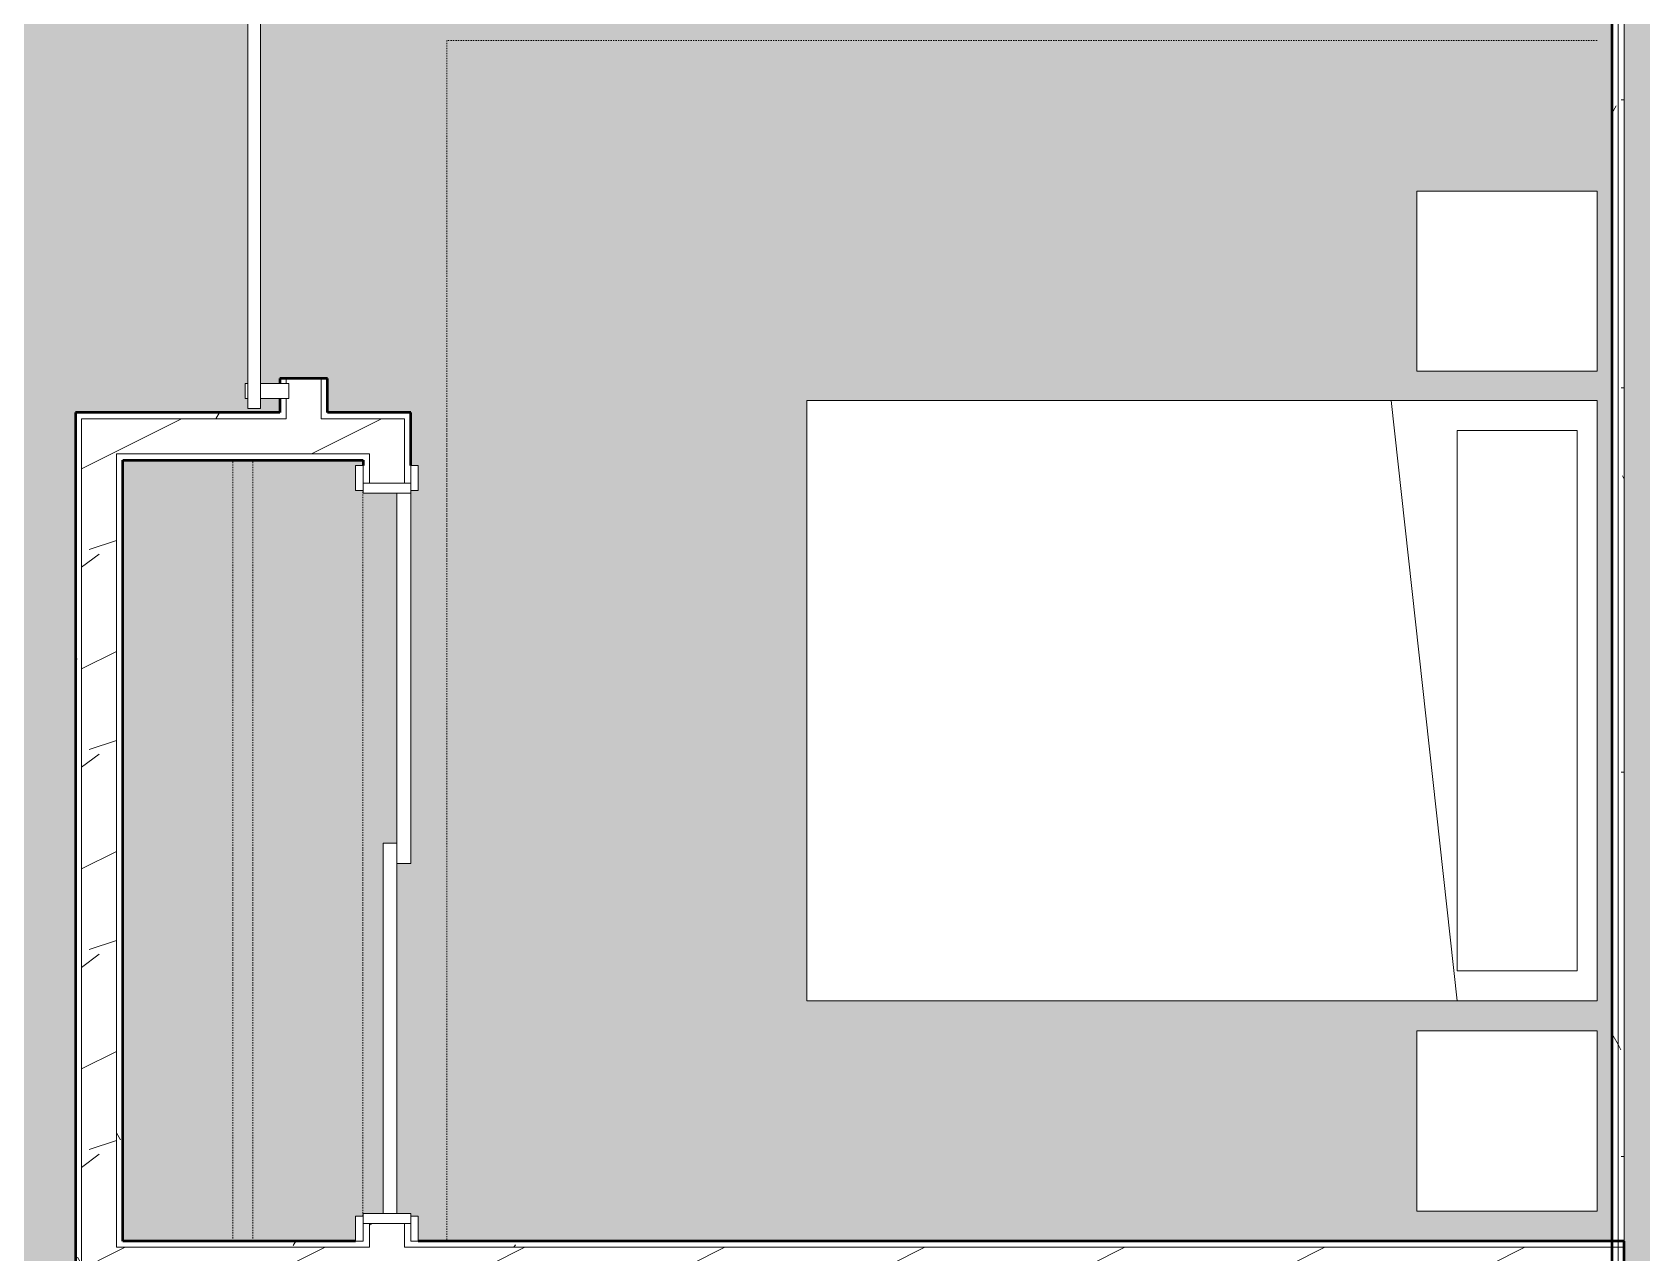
# Model space of a CAD drawing. Header units: inches. Extents: x -4292 to -464, y 9706 to 12474.
# Drawn here: x -3096.4 to -2935.5, y 10185.6 to 10307.6 of the extents above; entities that cross this region are included whole.
import ezdxf

# ---------------------------------------------------------------- set-up
doc = ezdxf.new("R2010")
doc.units = ezdxf.units.IN
doc.header["$MEASUREMENT"] = 0
doc.linetypes.add('Dash', pattern=[0.25, 0.125, -0.125])
for name, color, linetype, lineweight in [('A-AREA-PATT-4', 254, 'Continuous', 9), ('A-DOOR-1', 7, 'Continuous', 9), ('A-DOOR-2', 90, 'Continuous', 20), ('A-DOOR-3', 50, 'Continuous', 13), ('A-DOOR-FRAM-1', 90, 'Continuous', 20), ('A-WALL', 113, 'Continuous', 13), ('A-WALL-2', 250, 'Continuous', 50), ('A-WALL-3', 50, 'Continuous', 13), ('A-WALL-PATT-1', 7, 'Continuous', 9), ('A-WALL-PATT-2', 8, 'Continuous', 9), ('A-WALL-PATT-5', 111, 'Continuous', 9), ('I-FURN-1', 7, 'Continuous', 9), ('I-FURN-HDLN-1', 7, 'Dash', 9), ('I-WALL-1', 2, 'Continuous', 50), ('Q-CASE-HDLN-1', 7, 'Dash', 9)]:
    doc.layers.add(name, color=color, linetype=linetype, lineweight=lineweight)
pattern_1 = [(0, (0, 0), (38.4, 9.6), [1.584, -27.216, 1.584, -27.216, -153.6]), (0, (0, 0), (38.4, 9.6), [-57.6, 1.584, -56.016, 1.584, -27.216, -67.2]), (0, (0, 0), (38.4, 9.6), [-144, 1.584, -17.616, 1.584, -46.416]), (120, (14.4, 4.8), (-27.513844, 28.4553755), [1.584, -27.216, 1.584, -27.216, -153.6]), (120, (14.4, 4.8), (-27.513844, 28.4553755), [-57.6, 1.584, -56.016, 1.584, -27.216, -67.2]), (120, (14.4, 4.8), (-27.513844, 28.4553755), [-144, 1.584, -17.616, 1.584, -46.416]), (240, (19.2, 24), (-10.886156, -38.0553755), [1.584, -27.216, 1.584, -27.216, -153.6]), (240, (19.2, 24), (-10.886156, -38.0553755), [-57.6, 1.584, -56.016, 1.584, -27.216, -67.2]), (240, (19.2, 24), (-10.886156, -38.0553755), [-144, 1.584, -17.616, 1.584, -46.416])]
pattern_2 = [(216.87, (7.997, 19.992), (59.9755286, 39.9843071), [9.996, -89.964]), (206.565, (19.992, 13.994), (-19.991807, -19.992219), [22.352, -22.352]), (198.435, (19.992, 3.998), (-39.983821, -19.991955), [12.644, -50.576])]

msp = doc.modelspace()

# ---------------------------------------------------------------- hatches: boundary and pattern name
at = {"layer": 'A-AREA-PATT-4'}
h = msp.add_hatch(color=256, dxfattribs=at)
h.paths.add_polyline_path([(-3131.1237, 10356.1894), (-3129.3737, 10356.1894), (-3129.3737, 10320.1894), (-3131.1237, 10320.1894), (-3131.1237, 10349.6977)], flags=0)
h.paths.add_polyline_path([(-3134.1237, 9989.0644), (-3101.8762, 9989.0644), (-3101.8762, 10017.1774), (-3103.1737, 10017.1774), (-3103.1737, 10021.9274), (-3097.1262, 10021.9274), (-3097.1262, 9989.0644), (-2970.0251, 9989.0644), (-2970.0251, 9990.3723), (-2965.2751, 9990.3723), (-2965.2751, 9989.0644), (-2938.5237, 9989.0644), (-2938.5237, 10020.9973), (-2965.2751, 10020.9973), (-2965.2751, 10020.3723), (-2970.0251, 10020.3723), (-2970.0251, 10025.7473), (-2962.5237, 10025.7473), (-2962.5237, 10158.0175), (-3051.6237, 10158.0175), (-3051.6237, 10150.0175), (-3087.3737, 10150.0175), (-3087.3737, 10158.0175), (-3092.1237, 10158.0175), (-3092.1237, 10269.5644), (-3071.6737, 10269.5644), (-3071.6737, 10270.9871), (-3073.6217, 10270.9871), (-3073.643, 10269.9871), (-3074.8717, 10269.9871), (-3074.8717, 10270.9871), (-3075.1448, 10270.9871), (-3075.1448, 10272.4871), (-3074.8717, 10272.4871), (-3074.8717, 10310.8829), (-3075.1217, 10310.8829), (-3075.1217, 10313.2211), (-3075.2987, 10313.2211), (-3075.2987, 10313.5013), (-3075.3717, 10313.5549), (-3075.3717, 10313.8763), (-3075.6217, 10313.8282), (-3075.6217, 10311.6258), (-3075.8717, 10311.6805), (-3075.8717, 10314.6182), (-3075.6217, 10314.568), (-3075.6217, 10314.2299), (-3075.3717, 10314.2302), (-3075.3717, 10314.6049), (-3075.2987, 10314.6049), (-3075.2987, 10314.7211), (-3075.1217, 10314.7211), (-3075.1217, 10343.0447), (-3075.2987, 10343.0447), (-3075.2987, 10344.5447), (-3075.1217, 10344.5447), (-3075.1217, 10346.8829), (-3074.8717, 10346.8829), (-3074.8717, 10348.4871), (-3075.1448, 10348.4871), (-3075.1448, 10349.9871), (-3074.8717, 10349.9871), (-3074.8504, 10350.9871), (-3073.6217, 10350.9871), (-3073.6217, 10349.9871), (-3071.6737, 10349.9871), (-3071.6737, 10355.1894), (-3093.1237, 10355.1894), (-3093.1237, 10356.1894), (-3095.1237, 10356.1894), (-3095.1237, 10358.1269), (-3095.7487, 10358.1269), (-3095.7487, 10358.1894), (-3130.4987, 10358.1894), (-3130.4987, 10358.1269), (-3131.1237, 10358.1269), (-3131.1237, 10356.1894), (-3133.1237, 10356.1894), (-3133.1237, 10355.1894), (-3134.1237, 10355.1894), (-3134.1237, 10103.7997), (-3117.9987, 10103.7997), (-3117.9987, 10085.7997), (-3121.9987, 10085.7997), (-3121.9987, 10049.7997), (-3117.9987, 10049.7997), (-3117.9987, 10031.7997), (-3134.1237, 10031.7997), (-3134.1237, 10021.9274), (-3133.1737, 10021.9274), (-3133.1737, 10017.1774), (-3134.1237, 10017.1774), (-3134.1237, 9996.7836)], flags=0)
h.paths.add_polyline_path([(-3104.9237, 9990.0274), (-3131.9237, 9990.0274), (-3131.9237, 10015.2774), (-3130.911, 10015.2774), (-3130.8735, 10015.7774), (-3130.1865, 10015.7774), (-3130.1865, 10015.2774), (-3113.9152, 10015.2774), (-3113.8902, 10015.7774), (-3113.4323, 10015.7774), (-3113.4323, 10015.2774), (-3103.9237, 10015.2774), (-3103.9237, 9990.0274)], flags=0)
h.paths.add_polyline_path([(-2966.1126, 9992.3723), (-2966.1126, 10017.3723), (-2940.1126, 10017.3723), (-2940.1126, 9992.3723), (-2965.9001, 9992.3723)], flags=0)
h.paths.add_polyline_path([(-3034.4987, 10029.31), (-3061.9987, 10029.31), (-3061.9987, 10035.31), (-3062.9987, 10035.31), (-3062.9987, 10107.31), (-3061.9987, 10107.31), (-3061.9987, 10113.31), (-3026.9987, 10113.31), (-3026.9987, 10029.31), (-3030.9987, 10029.31)], flags=0)
h.paths.add_polyline_path([(-3077.9987, 10038.31), (-3107.9987, 10038.31), (-3107.9987, 10098.31), (-3077.9987, 10098.31), (-3077.9987, 10067.7917)], flags=0)
h.paths.add_polyline_path([(-3085.3737, 10180.0175), (-3051.6237, 10180.0175), (-3051.6237, 10182.0175), (-3087.3737, 10182.0175), (-3087.3737, 10180.0175)], flags=0)
h.paths.add_polyline_path([(-2961.5237, 10186.7675), (-2938.5237, 10186.7675), (-2938.5237, 10308.3989), (-3024.6006, 10308.3989), (-3024.6006, 10309.2739), (-2988.6006, 10309.2739), (-2988.6006, 10312.2739), (-3024.6006, 10312.2739), (-3024.6006, 10313.1489), (-2938.5237, 10313.1489), (-2938.5237, 10349.1489), (-2974.5237, 10349.1489), (-2974.5237, 10354.2739), (-2969.7737, 10354.2739), (-2969.7737, 10353.8989), (-2938.5237, 10353.8989), (-2938.5237, 10376.1394), (-2969.7737, 10376.1394), (-2969.7737, 10374.2739), (-2974.5237, 10374.2739), (-2974.5237, 10376.1394), (-2980.5475, 10376.1394), (-2980.5475, 10368.6836), (-2980.6745, 10367.7192), (-2981.1701, 10366.6597), (-2981.6389, 10366.0487), (-2982.4106, 10365.4566), (-2983.3093, 10365.0843), (-2984.35, 10364.9574), (-2985.6621, 10364.9574), (-2985.3144, 10361.9336), (-2984.1226, 10360.9336), (-2983.5558, 10359.9336), (-2983.198, 10358.4241), (-2983.1109, 10357.9298), (-2983.0237, 10356.9336), (-2983.198, 10354.9412), (-2983.736, 10352.9336), (-2984.4639, 10350.9336), (-2985.3965, 10348.9336), (-2986.784, 10346.9336), (-2987.784, 10345.9336), (-2988.65, 10345.4336), (-2990.0237, 10344.9336), (-2991.0237, 10344.9336), (-2992.3975, 10345.4336), (-2993.2635, 10345.9336), (-2994.2635, 10346.9336), (-2995.7331, 10349.1098), (-2996.5835, 10350.9336), (-2997.3115, 10352.9336), (-2997.8494, 10354.9412), (-2998.0237, 10356.9336), (-2997.8494, 10358.4241), (-2997.7596, 10358.9336), (-2997.4916, 10359.9336), (-2996.9249, 10360.9336), (-2995.7331, 10361.9336), (-2995.3854, 10364.9574), (-2996.7737, 10364.9574), (-2997.7382, 10365.0843), (-2998.6368, 10365.4566), (-2999.4086, 10366.0487), (-3000.0007, 10366.8205), (-3000.373, 10367.7192), (-3000.5, 10369.011), (-3000.5, 10376.1394), (-3008.5237, 10376.1394), (-3008.5237, 10352.4098), (-3066.9237, 10352.4098), (-3066.9237, 10313.1489), (-3058.6006, 10313.1489), (-3058.6006, 10308.3989), (-3066.9237, 10308.3989), (-3066.9237, 10308.9871), (-3071.6737, 10308.9871), (-3071.6737, 10348.4871), (-3073.6217, 10348.4871), (-3073.6217, 10346.8829), (-3073.3717, 10346.8829), (-3073.3717, 10310.8829), (-3073.6217, 10310.8829), (-3073.6217, 10272.4871), (-3071.6737, 10272.4871), (-3071.6737, 10272.9871), (-3066.9237, 10272.9871), (-3066.9237, 10269.5644), (-3058.6006, 10269.5644), (-3058.6006, 10264.2675), (-3057.8506, 10264.2675), (-3057.8506, 10261.7675), (-3058.6006, 10261.7675), (-3058.6006, 10224.5175), (-3059.9756, 10224.5175), (-3059.9756, 10189.5175), (-3058.6006, 10189.5175), (-3058.6006, 10189.2675), (-3057.8506, 10189.2675), (-3057.8506, 10186.7675), (-3008.2497, 10186.7675)], flags=0)
h.paths.add_polyline_path([(-3064.1006, 10186.7675), (-3064.1006, 10189.2675), (-3063.3506, 10189.2675), (-3063.3506, 10189.5175), (-3061.3506, 10189.5175), (-3061.3506, 10226.5175), (-3059.9756, 10226.5175), (-3059.9756, 10261.5175), (-3063.3506, 10261.5175), (-3063.3506, 10261.7675), (-3064.1006, 10261.7675), (-3064.1006, 10264.2675), (-3063.3506, 10264.2675), (-3063.3506, 10264.8144), (-3087.3737, 10264.8144), (-3087.3737, 10186.7675)], flags=0)
h.paths.add_polyline_path([(-2939.9985, 10189.7675), (-2957.9985, 10189.7675), (-2957.9985, 10207.7675), (-2939.9985, 10207.7675), (-2939.9985, 10204.3801)], flags=0)
h.paths.add_polyline_path([(-3016.8844, 10210.7675), (-3018.9985, 10210.7675), (-3018.9985, 10270.7675), (-2939.9985, 10270.7675), (-2939.9985, 10210.7675), (-3008.7348, 10210.7675)], flags=0)
h.paths.add_polyline_path([(-2939.9985, 10273.6993), (-2957.9985, 10273.6993), (-2957.9985, 10291.6993), (-2939.9985, 10291.6993), (-2939.9985, 10287.4187)], flags=0)
at = {"layer": 'A-WALL-PATT-1'}
h = msp.add_hatch(dxfattribs=at)
h.set_pattern_fill('FP_1', color=256, style=0, pattern_type=2)
h.set_pattern_definition(pattern_1)
h.paths.add_polyline_path([(-3071.0487, 10269.5644), (-3071.0487, 10270.9871), (-3071.6737, 10270.9871), (-3071.6737, 10269.5644)], flags=0)
h.paths.add_polyline_path([(-3071.0487, 10272.4871), (-3071.0487, 10272.9871), (-3071.6737, 10272.9871), (-3071.6737, 10272.4871), (-3071.14, 10272.4871)], flags=0)
h.paths.add_polyline_path([(-3071.6737, 10308.9871), (-3071.0487, 10308.9871), (-3071.0487, 10348.4871), (-3071.6737, 10348.4871), (-3071.6737, 10318.5586)], flags=0)
h.paths.add_polyline_path([(-3071.5888, 10349.9871), (-3071.0487, 10349.9871), (-3071.0487, 10356.4394), (-3071.6737, 10356.4394), (-3071.6737, 10349.9871)], flags=0)
h = msp.add_hatch(dxfattribs=at)
h.set_pattern_fill('FP_1', color=256, style=0, pattern_type=2)
h.set_pattern_definition(pattern_1)
h.paths.add_polyline_path([(-3059.2256, 10268.9394), (-3059.2256, 10269.5644), (-3067.5487, 10269.5644), (-3067.5487, 10268.9394), (-3059.9756, 10268.9394)], flags=0)
h.paths.add_polyline_path([(-3087.9987, 10268.9394), (-3071.0487, 10268.9394), (-3071.0487, 10269.5644), (-3092.1237, 10269.5644), (-3092.1237, 10268.9394), (-3091.4289, 10268.9394)], flags=0)
h = msp.add_hatch(dxfattribs=at)
h.set_pattern_fill('FP_1', color=256, style=0, pattern_type=2)
h.set_pattern_definition(pattern_1)
h.paths.add_polyline_path([(-3091.4987, 10158.0175), (-3091.4987, 10268.9394), (-3092.1237, 10268.9197), (-3092.1237, 10158.0175)], flags=0)
h = msp.add_hatch(dxfattribs=at)
h.set_pattern_fill('FP_1', color=256, style=0, pattern_type=2)
h.set_pattern_definition(pattern_1)
h.paths.add_polyline_path([(-3087.3737, 10158.0175), (-3087.3737, 10182.6425), (-3087.9987, 10182.6425), (-3087.9987, 10158.0175)], flags=0)
h.paths.add_polyline_path([(-3087.5013, 10186.1425), (-3087.3737, 10186.1425), (-3087.3737, 10264.8144), (-3087.9987, 10264.8144), (-3087.9987, 10186.1425)], flags=0)
h = msp.add_hatch(dxfattribs=at)
h.set_pattern_fill('FP_1', color=256, style=0, pattern_type=2)
h.set_pattern_definition(pattern_1)
h.paths.add_polyline_path([(-2939.9985, 10186.1425), (-2938.5237, 10186.1489), (-2938.5237, 10186.7675), (-3059.2256, 10186.7675), (-3059.2256, 10186.1425), (-2957.9985, 10186.1425)], flags=0)
h.paths.add_polyline_path([(-3062.7256, 10186.1425), (-3062.7256, 10186.7675), (-3087.3737, 10186.7675), (-3087.3737, 10186.1425), (-3063.3506, 10186.1425)], flags=0)
at = {"layer": 'A-WALL-PATT-2'}
h = msp.add_hatch(dxfattribs=at)
h.set_pattern_fill('FP_2', color=256, style=0, pattern_type=2)
h.set_pattern_definition(pattern_2)
h.paths.add_polyline_path([(-3067.5487, 10268.9394), (-3067.5487, 10272.9871), (-3071.0487, 10272.9871), (-3071.0487, 10272.4871), (-3070.7698, 10272.4871), (-3070.7698, 10270.9871), (-3071.0487, 10270.9871), (-3071.0487, 10268.9394)], flags=0)
h.paths.add_polyline_path([(-3071.0487, 10308.9871), (-3067.5487, 10309.0239), (-3067.5487, 10356.4394), (-3071.0487, 10356.4394), (-3071.0487, 10349.9871), (-3070.7698, 10349.9871), (-3070.7698, 10348.4871), (-3071.0487, 10348.4871), (-3071.0487, 10318.5586)], flags=0)
h = msp.add_hatch(dxfattribs=at)
h.set_pattern_fill('FP_2', color=256, style=0, pattern_type=2)
h.set_pattern_definition(pattern_2)
h.paths.add_polyline_path([(-3063.3506, 10265.4394), (-3062.7256, 10265.4557), (-3062.7256, 10268.9394), (-3091.4987, 10268.9394), (-3091.4987, 10265.4394), (-3063.8642, 10265.4394)], flags=0)
h = msp.add_hatch(dxfattribs=at)
h.set_pattern_fill('FP_2', color=256, style=0, pattern_type=2)
h.set_pattern_definition(pattern_2)
h.paths.add_polyline_path([(-3062.7256, 10186.1425), (-3059.2256, 10186.1425), (-3059.2256, 10188.5175), (-3062.7256, 10188.5175), (-3062.7256, 10186.7675)], flags=0)
h.paths.add_polyline_path([(-3059.2256, 10262.5175), (-3059.2256, 10268.9394), (-3062.7256, 10268.9394), (-3062.7256, 10262.5175), (-3059.9756, 10262.5175)], flags=0)
h = msp.add_hatch(dxfattribs=at)
h.set_pattern_fill('FP_2', color=256, style=0, pattern_type=2)
h.set_pattern_definition(pattern_2)
h.paths.add_polyline_path([(-3091.4987, 10158.0175), (-3087.9987, 10158.0175), (-3087.9987, 10265.4394), (-3091.4987, 10265.4394), (-3091.4987, 10182.6425)], flags=0)
h = msp.add_hatch(dxfattribs=at)
h.set_pattern_fill('FP_2', color=256, style=0, pattern_type=2)
h.set_pattern_definition(pattern_2)
h.paths.add_polyline_path([(-2938.5237, 10182.6425), (-2937.2737, 10182.6425), (-2937.2737, 10186.1425), (-3087.9987, 10186.1425), (-3087.9987, 10182.6425), (-2961.5237, 10182.6425)], flags=0)
at = {"layer": 'A-WALL-PATT-5'}
h = msp.add_hatch(dxfattribs=at)
h.set_pattern_fill('FP_41', color=256, style=0, pattern_type=2)
h.set_pattern_definition([(161.57, (0.6, 0.6), (-4.80033747, -0.00041462), [0, -34.152, 3.792, 0]), (18.43, (-0.6, 0.6), (-4.80033747, 0.00041462), [0, -34.152, 3.792, 0]), (108.43, (0.6, 0.6), (2.39913218, -12.00105099), [11.382, -26.562]), (71.57, (-0.6, 0.6), (2.39913218, 12.00105099), [11.382, -26.562])])
h.paths.add_polyline_path([(-2933.7737, 9988.8144), (-2933.7737, 10377.3894), (-2937.2737, 10377.3894), (-2937.2737, 9988.8144)], flags=0)
h = msp.add_hatch(dxfattribs=at)
h.set_pattern_fill('FP_1', color=256, style=0, pattern_type=2)
h.set_pattern_definition(pattern_1)
h.paths.add_polyline_path([(-2937.8987, 9988.8144), (-2937.8987, 10182.6425), (-2938.5237, 10182.6425), (-2938.5237, 9988.8144)], flags=0)
h.paths.add_polyline_path([(-2937.8987, 10186.1425), (-2937.8987, 10376.1394), (-2938.5237, 10376.1394), (-2938.5237, 10186.1425)], flags=0)
h = msp.add_hatch(dxfattribs=at)
h.set_pattern_fill('FP_1', color=256, style=0, pattern_type=2)
h.set_pattern_definition(pattern_1)
h.paths.add_polyline_path([(-2937.2737, 9988.8144), (-2937.2737, 10182.6425), (-2937.8987, 10182.6425), (-2937.8987, 9988.8144)], flags=0)
h.paths.add_polyline_path([(-2937.2737, 10186.1425), (-2937.2737, 10376.7644), (-2937.8987, 10376.7644), (-2937.8987, 10186.1425), (-2937.5922, 10186.1425)], flags=0)

# ---------------------------------------------------------------- linework, layer by layer
at = {"layer": 'A-DOOR-1'}
for p, q in [((-3063.3506, 10264.2675), (-3064.1006, 10264.2675)), ((-3064.1006, 10264.2675), (-3064.1006, 10261.7675)), ((-3063.3506, 10261.7675), (-3063.3506, 10264.2675)), ((-3057.8506, 10264.2675), (-3058.6006, 10264.2675)), ((-3058.6006, 10264.2675), (-3058.6006, 10261.7675)), ((-3057.8506, 10261.7675), (-3057.8506, 10264.2675)), ((-3064.1006, 10261.7675), (-3063.3506, 10261.7675)), ((-3058.6006, 10261.7675), (-3057.8506, 10261.7675)), ((-3063.3506, 10189.2675), (-3064.1006, 10189.2675)), ((-3064.1006, 10189.2675), (-3064.1006, 10186.7675)), ((-3063.3506, 10186.7675), (-3063.3506, 10189.2675)), ((-3057.8506, 10189.2675), (-3058.6006, 10189.2675)), ((-3058.6006, 10189.2675), (-3058.6006, 10186.7675)), ((-3057.8506, 10186.7675), (-3057.8506, 10189.2675)), ((-3064.1006, 10186.7675), (-3063.3506, 10186.7675)), ((-3058.6006, 10186.7675), (-3057.8506, 10186.7675))]:
    msp.add_line(p, q, dxfattribs=at)
at = {"layer": 'A-DOOR-2'}
for p, q in [((-3058.6006, 10261.5175), (-3059.9756, 10261.5175)), ((-3059.9756, 10261.5175), (-3059.9756, 10224.5175)), ((-3058.6006, 10224.5175), (-3058.6006, 10261.5175)), ((-3059.9756, 10226.5175), (-3061.3506, 10226.5175)), ((-3061.3506, 10226.5175), (-3061.3506, 10189.5175)), ((-3059.9756, 10189.5175), (-3059.9756, 10226.5175)), ((-3059.9756, 10224.5175), (-3058.6006, 10224.5175)), ((-3061.3506, 10189.5175), (-3059.9756, 10189.5175))]:
    msp.add_line(p, q, dxfattribs=at)
at = {"layer": 'A-DOOR-3'}
for p, q in [((-3074.8717, 10313.5505), (-3074.8717, 10269.9871)), ((-3073.6217, 10269.9871), (-3073.6217, 10313.5426)), ((-3075.1448, 10272.4871), (-3075.1448, 10270.9871)), ((-3074.871, 10272.4871), (-3075.1448, 10272.4871)), ((-3070.7698, 10272.4871), (-3073.6217, 10272.4871)), ((-3070.7698, 10270.9871), (-3070.7698, 10272.4871)), ((-3075.1448, 10270.9871), (-3074.8714, 10270.9871)), ((-3074.2467, 10269.9871), (-3074.8717, 10269.9871)), ((-3073.6217, 10269.9871), (-3074.2467, 10269.9871)), ((-3073.6217, 10270.9871), (-3070.7698, 10270.9871))]:
    msp.add_line(p, q, dxfattribs=at)
at = {"layer": 'A-DOOR-FRAM-1'}
for p, q in [((-3058.6006, 10262.5175), (-3063.3506, 10262.5175)), ((-3063.3506, 10262.5175), (-3063.3506, 10261.5175)), ((-3063.3506, 10261.5175), (-3058.6006, 10261.5175)), ((-3058.6006, 10261.5175), (-3058.6006, 10262.5175)), ((-3058.6006, 10189.5175), (-3063.3506, 10189.5175)), ((-3063.3506, 10189.5175), (-3063.3506, 10188.5175)), ((-3058.6006, 10188.5175), (-3058.6006, 10189.5175)), ((-3063.3506, 10188.5175), (-3058.6006, 10188.5175))]:
    msp.add_line(p, q, dxfattribs=at)
at = {"layer": 'A-WALL'}
for p, q in [((-2937.2737, 10377.3894), (-2937.2737, 9988.8144)), ((-2937.8987, 10376.7644), (-2937.8987, 9988.8144))]:
    msp.add_line(p, q, dxfattribs=at)
at = {"layer": 'A-WALL-2'}
for p, q in [((-3071.6737, 10272.9871), (-3071.6737, 10272.4871)), ((-3066.9237, 10272.9871), (-3071.6737, 10272.9871)), ((-3066.9237, 10269.5644), (-3066.9237, 10272.9871)), ((-3071.6737, 10269.5644), (-3092.1237, 10269.5644)), ((-3092.1237, 10269.5644), (-3092.1237, 10268.9394)), ((-3071.6737, 10270.9871), (-3071.6737, 10269.5644)), ((-3063.3506, 10269.5644), (-3066.9237, 10269.5644)), ((-3059.2256, 10269.5644), (-3063.3506, 10269.5644)), ((-3058.6006, 10269.5644), (-3059.2256, 10269.5644)), ((-3058.6006, 10264.2675), (-3058.6006, 10269.5644)), ((-3092.1237, 10268.9394), (-3092.1237, 10264.8144)), ((-3092.1237, 10264.8144), (-3092.1237, 10158.0175)), ((-3087.3737, 10186.7675), (-3087.3737, 10264.8144)), ((-3087.3737, 10264.8144), (-3063.3506, 10264.8144)), ((-3063.3506, 10264.8144), (-3063.3506, 10264.2675)), ((-3064.1006, 10186.7675), (-3087.3737, 10186.7675)), ((-2937.2737, 10186.7675), (-3057.8506, 10186.7675)), ((-2937.2737, 10182.0175), (-2937.2737, 10186.7675))]:
    msp.add_line(p, q, dxfattribs=at)
at = {"layer": 'A-WALL-3'}
for p, q in [((-3071.0487, 10272.4871), (-3071.0487, 10272.9871)), ((-3067.5487, 10269.5644), (-3067.5487, 10272.9871)), ((-3071.0487, 10269.5644), (-3071.0487, 10270.9871)), ((-3071.0487, 10268.9394), (-3071.0487, 10269.5644)), ((-3067.5487, 10268.9394), (-3067.5487, 10269.5644)), ((-3091.4987, 10265.4394), (-3091.4987, 10268.9394)), ((-3091.4987, 10268.9394), (-3071.0487, 10268.9394)), ((-3067.5487, 10268.9394), (-3063.3506, 10268.9394)), ((-3063.3506, 10268.9394), (-3062.7256, 10268.9394)), ((-3062.7256, 10268.9394), (-3059.2256, 10268.9394)), ((-3059.2256, 10262.5175), (-3059.2256, 10268.9394)), ((-3091.4987, 10264.8144), (-3091.4987, 10265.4394)), ((-3091.4987, 10264.8144), (-3091.4987, 10158.0175)), ((-3087.9987, 10264.8144), (-3087.9987, 10265.4394)), ((-3087.9987, 10265.4394), (-3063.3506, 10265.4394)), ((-3087.9987, 10264.8144), (-3087.9987, 10186.1425)), ((-3063.3506, 10265.4394), (-3062.7256, 10265.4394)), ((-3062.7256, 10262.5175), (-3062.7256, 10265.4394)), ((-3062.7256, 10186.7675), (-3062.7256, 10188.5175)), ((-3059.2256, 10186.7675), (-3059.2256, 10188.5175)), ((-3087.9987, 10186.1425), (-3087.3737, 10186.1425)), ((-3087.3737, 10186.1425), (-3062.7256, 10186.1425)), ((-3062.7256, 10186.1425), (-3062.7256, 10186.7675)), ((-3059.2256, 10186.1425), (-3059.2256, 10186.7675)), ((-3059.2256, 10186.1425), (-2937.2737, 10186.1425))]:
    msp.add_line(p, q, dxfattribs=at)
at = {"layer": 'I-FURN-1'}
for p, q in [((-2939.9985, 10291.6993), (-2957.9985, 10291.6993)), ((-2957.9985, 10291.6993), (-2957.9985, 10273.6993)), ((-2939.9985, 10273.6993), (-2939.9985, 10291.6993)), ((-2957.9985, 10273.6993), (-2939.9985, 10273.6993)), ((-2939.9985, 10270.7675), (-3018.9985, 10270.7675)), ((-3018.9985, 10270.7675), (-3018.9985, 10210.7675)), ((-2953.9985, 10210.7675), (-2960.5781, 10270.7675)), ((-2939.9985, 10210.7675), (-2939.9985, 10270.7675)), ((-2953.9985, 10267.7675), (-2953.9985, 10213.7675)), ((-2941.9985, 10267.7675), (-2953.9985, 10267.7675)), ((-2941.9985, 10267.7675), (-2941.9985, 10213.7675)), ((-2941.9985, 10213.7675), (-2953.9985, 10213.7675)), ((-3018.9985, 10210.7675), (-2939.9985, 10210.7675)), ((-2939.9985, 10207.7675), (-2957.9985, 10207.7675)), ((-2957.9985, 10207.7675), (-2957.9985, 10189.7675)), ((-2939.9985, 10189.7675), (-2939.9985, 10207.7675)), ((-2957.9985, 10189.7675), (-2939.9985, 10189.7675))]:
    msp.add_line(p, q, dxfattribs=at)
at = {"layer": 'I-FURN-HDLN-1'}
for p, q in [((-3054.9985, 10306.7675), (-3054.9985, 10186.7675)), ((-2939.9985, 10306.7675), (-3054.9985, 10306.7675))]:
    msp.add_line(p, q, dxfattribs=at)
at = {"layer": 'I-WALL-1'}
msp.add_line((-2938.5237, 10376.1394), (-2938.5237, 9988.8144), dxfattribs=at)
at = {"layer": 'Q-CASE-HDLN-1'}
for p, q in [((-3063.3737, 10264.8144), (-3087.3737, 10264.8144)), ((-3087.3737, 10264.8144), (-3087.3737, 10186.7675)), ((-3076.3737, 10186.7675), (-3076.3737, 10264.8144)), ((-3074.3737, 10186.7675), (-3074.3737, 10264.8144)), ((-3063.3737, 10264.2675), (-3063.3737, 10264.8144)), ((-3063.3737, 10189.2675), (-3063.3737, 10261.7675)), ((-3087.3737, 10186.7675), (-3064.1006, 10186.7675))]:
    msp.add_line(p, q, dxfattribs=at)

doc.saveas('drawing.dxf')
